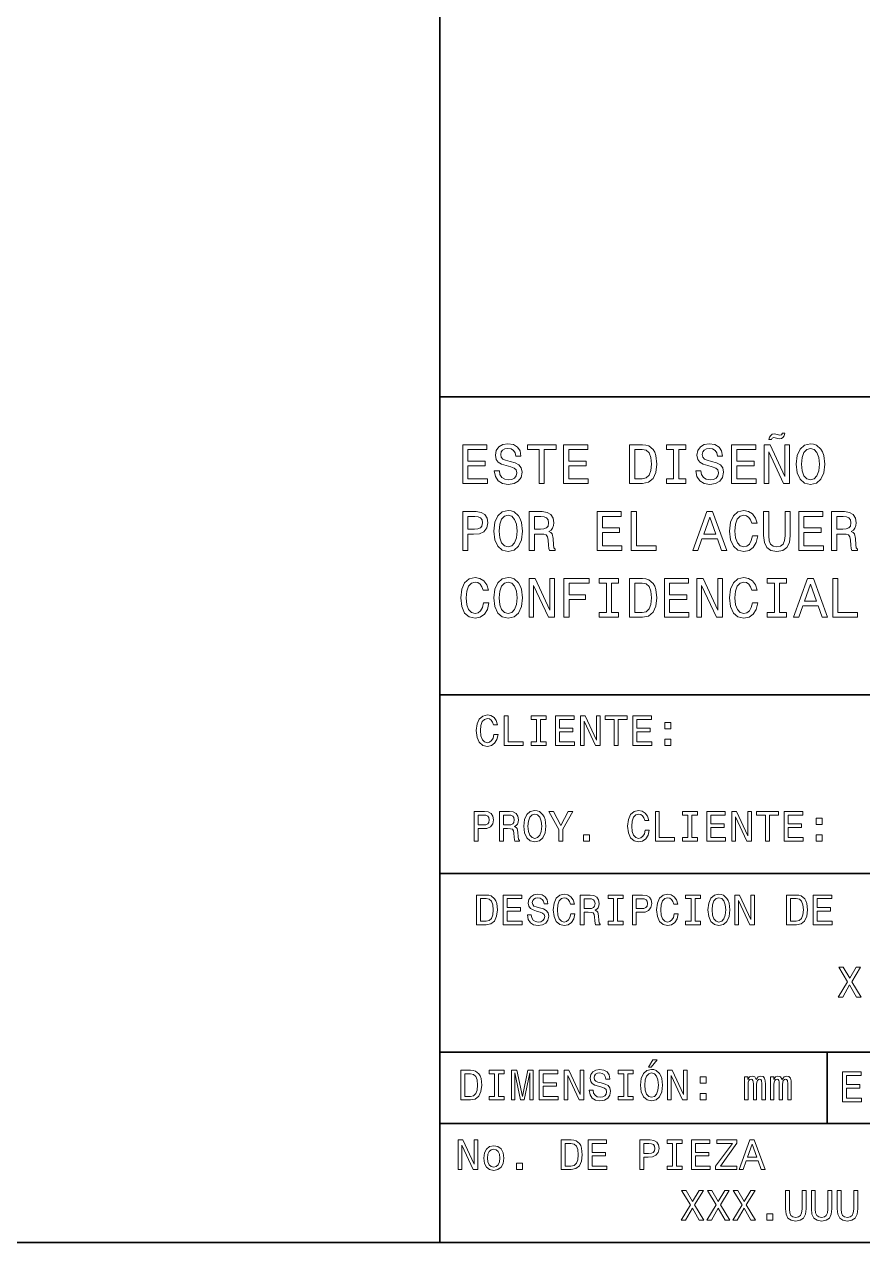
# Model space of a CAD drawing. Extents: x 14 to 2196, y -1968 to 1826.
# Drawn here: x 884.2 to 1024.9, y 15.6 to 220.2 of the extents above; entities that cross this region are included whole.
import ezdxf

# ---------------------------------------------------------------- set-up
doc = ezdxf.new("R2010")
doc.units = 0

msp = doc.modelspace()

# ---------------------------------------------------------------- linework, layer by layer
at = {"color": 7, "lineweight": 35}
for p, q in [((953.95874, 826.463928), (953.95874, 15.623924)), ((953.95874, 157.623932), (1173.95874, 157.623932)), ((953.95874, 107.623924), (1173.95874, 107.623924)), ((953.95874, 77.623924), (1173.95874, 77.623924)), ((953.95874, 47.623924), (1173.95874, 47.623924)), ((1018.95874, 47.623924), (1018.95874, 35.623924)), ((953.95874, 35.623924), (1173.95874, 35.623924)), ((1173.95874, 15.623924), (14.9888, 15.623924))]:
    msp.add_line(p, q, dxfattribs=at)
at = {"color": 7, "lineweight": 13}
for points in [[(1011.862183, 151.527695), (1011.459473, 151.527695), (1011.290894, 151.28418), (1011.037964, 151.209244), (1010.785095, 151.246704), (1010.34491, 151.377838), (1010.073303, 151.415298), (1009.754822, 151.349731), (1009.501953, 151.171783), (1009.305298, 150.881439), (1009.192871, 150.478699), (1009.595642, 150.478699), (1009.754822, 150.712845), (1010.007751, 150.797134), (1010.232544, 150.759674), (1010.672729, 150.637924), (1010.972412, 150.591095), (1011.281494, 150.647293), (1011.543762, 150.825241), (1011.731079, 151.115585)], [(957.811035, 143.088928), (961.932068, 143.088928), (961.932068, 143.875671), (958.672729, 143.875671), (958.672729, 146.076675), (961.576172, 146.076675), (961.576172, 146.854065), (958.672729, 146.854065), (958.672729, 148.802185), (961.857178, 148.802185), (961.857178, 149.588928), (957.811035, 149.588928)], [(963.936401, 145.233734), (963.084106, 145.233734), (963.271423, 144.240952), (963.739746, 143.510391), (964.460876, 143.07019), (965.434937, 142.91098), (966.399658, 143.060837), (967.12085, 143.472931), (967.579773, 144.119186), (967.748352, 144.971497), (967.607849, 145.739502), (967.214478, 146.235901), (966.577637, 146.563705), (965.725342, 146.80722), (964.994751, 146.985184), (964.51709, 147.191238), (964.245483, 147.490952), (964.161194, 147.959244), (964.245483, 148.380722), (964.489014, 148.699158), (964.863647, 148.914581), (965.378784, 148.989502), (965.903259, 148.895844), (966.315369, 148.64296), (966.586975, 148.221497), (966.718079, 147.650162), (967.570435, 147.650162), (967.570435, 147.6689), (967.420532, 148.549301), (966.980347, 149.204926), (966.287292, 149.61702), (965.350647, 149.757523), (964.507751, 149.61702), (963.852112, 149.223648), (963.430664, 148.614868), (963.280762, 147.828125), (963.402527, 147.125671), (963.758423, 146.64801), (964.320435, 146.329559), (965.08844, 146.086044), (965.847046, 145.870636), (966.418396, 145.664581), (966.764954, 145.364868), (966.886719, 144.877838), (966.774292, 144.381439), (966.483948, 144.00679), (966.043762, 143.772644), (965.472412, 143.697723), (964.835571, 143.800751), (964.348511, 144.100449), (964.039429, 144.587494)], [(970.623718, 143.088928), (971.485413, 143.088928), (971.485413, 148.802185), (973.452271, 148.802185), (973.452271, 149.588928), (968.647522, 149.588928), (968.647522, 148.802185), (970.623718, 148.802185)], [(974.726013, 143.088928), (978.847046, 143.088928), (978.847046, 143.875671), (975.587708, 143.875671), (975.587708, 146.076675), (978.49115, 146.076675), (978.49115, 146.854065), (975.587708, 146.854065), (975.587708, 148.802185), (978.772156, 148.802185), (978.772156, 149.588928), (974.726013, 149.588928)], [(987.960205, 149.588928), (985.796631, 149.588928), (985.796631, 143.088928), (987.960205, 143.088928), (988.981079, 143.294983), (989.739746, 143.922501), (990.208008, 144.94339), (990.376587, 146.338928), (990.226746, 147.762558), (990.039429, 148.324524), (989.777161, 148.774094), (989.018555, 149.382874), (988.522156, 149.53273)], [(993.177063, 143.875671), (991.97821, 143.875671), (991.97821, 143.088928), (995.237549, 143.088928), (995.237549, 143.875671), (994.038696, 143.875671), (994.038696, 148.802185), (995.237549, 148.802185), (995.237549, 149.588928), (991.97821, 149.588928), (991.97821, 148.802185), (993.177063, 148.802185)], [(997.766357, 145.233734), (996.914062, 145.233734), (997.101379, 144.240952), (997.569702, 143.510391), (998.290894, 143.07019), (999.264954, 142.91098), (1000.229614, 143.060837), (1000.950806, 143.472931), (1001.409729, 144.119186), (1001.578369, 144.971497), (1001.437866, 145.739502), (1001.044495, 146.235901), (1000.407593, 146.563705), (999.555298, 146.80722), (998.824707, 146.985184), (998.347046, 147.191238), (998.075439, 147.490952), (997.99115, 147.959244), (998.075439, 148.380722), (998.31897, 148.699158), (998.693604, 148.914581), (999.20874, 148.989502), (999.733215, 148.895844), (1000.145325, 148.64296), (1000.416931, 148.221497), (1000.548096, 147.650162), (1001.400391, 147.650162), (1001.400391, 147.6689), (1001.250549, 148.549301), (1000.810303, 149.204926), (1000.117249, 149.61702), (999.180664, 149.757523), (998.337708, 149.61702), (997.682068, 149.223648), (997.26062, 148.614868), (997.110779, 147.828125), (997.232544, 147.125671), (997.58844, 146.64801), (998.150391, 146.329559), (998.918396, 146.086044), (999.677063, 145.870636), (1000.248352, 145.664581), (1000.59491, 145.364868), (1000.716675, 144.877838), (1000.604248, 144.381439), (1000.313904, 144.00679), (999.873718, 143.772644), (999.302368, 143.697723), (998.665527, 143.800751), (998.178467, 144.100449), (997.869385, 144.587494)], [(1002.917664, 143.088928), (1007.038696, 143.088928), (1007.038696, 143.875671), (1003.779358, 143.875671), (1003.779358, 146.076675), (1006.6828, 146.076675), (1006.6828, 146.854065), (1003.779358, 146.854065), (1003.779358, 148.802185), (1006.963806, 148.802185), (1006.963806, 149.588928), (1002.917664, 149.588928)], [(1008.38739, 143.088928), (1009.164795, 143.088928), (1009.164795, 148.418182), (1011.656128, 143.088928), (1012.658325, 143.088928), (1012.658325, 149.588928), (1011.871582, 149.588928), (1011.871582, 144.259674), (1009.408325, 149.588928), (1008.38739, 149.588928)], [(1013.75415, 146.338928), (1013.922729, 144.877838), (1014.409729, 143.800751), (1015.168396, 143.135757), (1016.161194, 142.91098), (1017.144592, 143.135757), (1017.912659, 143.800751), (1018.39032, 144.877838), (1018.568237, 146.338928), (1018.39032, 147.790665), (1018.184265, 148.380722), (1017.912659, 148.867752), (1017.144592, 149.53273), (1016.676331, 149.701324), (1016.161194, 149.766876), (1015.159058, 149.53273), (1014.400391, 148.877106), (1013.922729, 147.800018)], [(987.894592, 148.811554), (988.606445, 148.671066), (989.093445, 148.240219), (989.383789, 147.472214), (989.477478, 146.338928), (989.374451, 145.243103), (989.084106, 144.475098), (988.587708, 144.016159), (987.894592, 143.866302), (986.667664, 143.866302), (986.667664, 148.811554)], [(1014.653259, 146.338928), (1014.756287, 147.472214), (1015.065369, 148.305786), (1015.54303, 148.811554), (1016.161194, 148.989502), (1016.769958, 148.811554), (1017.24762, 148.296417), (1017.556702, 147.462845), (1017.669128, 146.338928), (1017.556702, 145.205643), (1017.24762, 144.37207), (1016.769958, 143.866302), (1016.161194, 143.697723), (1015.54303, 143.866302), (1015.065369, 144.37207), (1014.756287, 145.196274)], [(957.801697, 131.8591), (958.66333, 131.8591), (958.66333, 134.603333), (959.618652, 134.603333), (960.583374, 134.650162), (961.351379, 134.977982), (961.847778, 135.614868), (962.016357, 136.485901), (961.885254, 137.291382), (961.51062, 137.881439), (960.892456, 138.237335), (960.0495, 138.3591), (957.801697, 138.3591)], [(959.815369, 137.562988), (960.377319, 137.50679), (960.789429, 137.328842), (961.032959, 137.001038), (961.117249, 136.485901), (961.02356, 135.942673), (960.770691, 135.614868), (960.339844, 135.446274), (959.749817, 135.399445), (958.66333, 135.399445), (958.66333, 137.562988)], [(963.009155, 135.1091), (963.177734, 133.64801), (963.664795, 132.570923), (964.423462, 131.90593), (965.41626, 131.681152), (966.399658, 131.90593), (967.167664, 132.570923), (967.645325, 133.64801), (967.823303, 135.1091), (967.645325, 136.560837), (967.43927, 137.150894), (967.167664, 137.637924), (966.399658, 138.302902), (965.931335, 138.471497), (965.41626, 138.537048), (964.414062, 138.302902), (963.655396, 137.647278), (963.177734, 136.57019)], [(963.908325, 135.1091), (964.011353, 136.242386), (964.320435, 137.075958), (964.798096, 137.581726), (965.41626, 137.759674), (966.025024, 137.581726), (966.502686, 137.066589), (966.811768, 136.233017), (966.924133, 135.1091), (966.811768, 133.975815), (966.502686, 133.142242), (966.025024, 132.636475), (965.41626, 132.467896), (964.798096, 132.636475), (964.320435, 133.142242), (964.011353, 133.966446)], [(968.965942, 131.8591), (969.836975, 131.8591), (969.836975, 134.603333), (970.726746, 134.603333), (971.382385, 134.575241), (971.794495, 134.444122), (972.019287, 134.13504), (972.112915, 133.582443), (972.159729, 132.739502), (972.215942, 132.186905), (972.328308, 131.8591), (973.311768, 131.8591), (973.311768, 132.037048), (973.096375, 132.299301), (973.021423, 132.786331), (972.955872, 133.835327), (972.796631, 134.612701), (972.581238, 134.856216), (972.244019, 135.03418), (972.618652, 135.268326), (972.88092, 135.59613), (973.0495, 136.00824), (973.105713, 136.504639), (972.974609, 137.291382), (972.599976, 137.881439), (971.981812, 138.237335), (971.138855, 138.3591), (968.965942, 138.3591)], [(970.895325, 137.562988), (971.466675, 137.50679), (971.869385, 137.328842), (972.122314, 137.001038), (972.206604, 136.485901), (972.112915, 135.942673), (971.860046, 135.614868), (971.429199, 135.446274), (970.839172, 135.399445), (969.836975, 135.399445), (969.836975, 137.562988)], [(980.36438, 131.8591), (984.485413, 131.8591), (984.485413, 132.645844), (981.226013, 132.645844), (981.226013, 134.846848), (984.129517, 134.846848), (984.129517, 135.624237), (981.226013, 135.624237), (981.226013, 137.572357), (984.410461, 137.572357), (984.410461, 138.3591), (980.36438, 138.3591)], [(986.068237, 131.8591), (990.245483, 131.8591), (990.245483, 132.645844), (986.929932, 132.645844), (986.929932, 138.3591), (986.068237, 138.3591)], [(996.398926, 131.8591), (997.26062, 131.8591), (997.944336, 133.76976), (1000.538696, 133.76976), (1001.222412, 131.8591), (1002.102844, 131.8591), (999.723877, 138.368469), (998.768555, 138.368469)], [(998.244019, 134.565872), (999.246216, 137.43187), (1000.248352, 134.565872)], [(1006.401855, 134.275528), (1006.214478, 133.488785), (1005.905396, 132.926819), (1005.474609, 132.580276), (1004.968811, 132.467896), (1004.360046, 132.636475), (1003.882385, 133.142242), (1003.563904, 133.966446), (1003.460876, 135.1091), (1003.563904, 136.242386), (1003.872986, 137.075958), (1004.350647, 137.581726), (1004.968811, 137.759674), (1005.418396, 137.666016), (1005.802368, 137.403763), (1006.102112, 136.9823), (1006.308167, 136.401611), (1007.197937, 136.401611), (1006.916931, 137.291382), (1006.429932, 137.965729), (1005.764954, 138.387192), (1004.968811, 138.537048), (1003.976013, 138.302902), (1003.217407, 137.647278), (1002.730347, 136.57019), (1002.561768, 135.1091), (1002.730347, 133.64801), (1003.217407, 132.570923), (1003.976013, 131.90593), (1004.968811, 131.681152), (1005.839844, 131.8591), (1006.542297, 132.355499), (1007.038696, 133.170334), (1007.300964, 134.275528)], [(1008.284363, 134.331726), (1008.415527, 133.16098), (1008.827637, 132.327393), (1009.520691, 131.849731), (1010.522888, 131.681152), (1011.515625, 131.849731), (1012.20874, 132.327393), (1012.62085, 133.151611), (1012.761353, 134.331726), (1012.761353, 138.3591), (1011.89032, 138.3591), (1011.89032, 134.284897), (1011.80603, 133.488785), (1011.553101, 132.917465), (1011.122314, 132.580276), (1010.522888, 132.467896), (1009.904724, 132.580276), (1009.473877, 132.917465), (1009.221008, 133.479416), (1009.146057, 134.284897), (1009.146057, 138.3591), (1008.284363, 138.3591)], [(1014.194336, 131.8591), (1018.315369, 131.8591), (1018.315369, 132.645844), (1015.05603, 132.645844), (1015.05603, 134.846848), (1017.959473, 134.846848), (1017.959473, 135.624237), (1015.05603, 135.624237), (1015.05603, 137.572357), (1018.240417, 137.572357), (1018.240417, 138.3591), (1014.194336, 138.3591)], [(1019.710876, 131.8591), (1020.581909, 131.8591), (1020.581909, 134.603333), (1021.47168, 134.603333), (1022.127319, 134.575241), (1022.539429, 134.444122), (1022.764221, 134.13504), (1022.85791, 133.582443), (1022.904724, 132.739502), (1022.960876, 132.186905), (1023.073303, 131.8591), (1024.056763, 131.8591), (1024.056763, 132.037048), (1023.841309, 132.299301), (1023.766357, 132.786331), (1023.700806, 133.835327), (1023.541626, 134.612701), (1023.326172, 134.856216), (1022.989014, 135.03418), (1023.363647, 135.268326), (1023.625854, 135.59613), (1023.794495, 136.00824), (1023.850647, 136.504639), (1023.719543, 137.291382), (1023.34491, 137.881439), (1022.726746, 138.237335), (1021.883789, 138.3591), (1019.710876, 138.3591)], [(1021.64032, 137.562988), (1022.211609, 137.50679), (1022.61438, 137.328842), (1022.867249, 137.001038), (1022.951538, 136.485901), (1022.85791, 135.942673), (1022.60498, 135.614868), (1022.174133, 135.446274), (1021.584106, 135.399445), (1020.581909, 135.399445), (1020.581909, 137.562988)], [(961.295166, 123.0457), (961.107849, 122.258957), (960.798828, 121.696999), (960.367981, 121.350456), (959.862183, 121.23806), (959.253418, 121.406647), (958.775757, 121.912415), (958.457275, 122.736618), (958.354248, 123.879272), (958.457275, 125.012558), (958.766357, 125.84613), (959.244019, 126.351898), (959.862183, 126.529846), (960.311768, 126.436188), (960.695801, 126.173943), (960.995483, 125.752472), (961.201538, 125.171783), (962.091309, 125.171783), (961.810303, 126.061546), (961.323303, 126.735901), (960.658325, 127.157372), (959.862183, 127.307228), (958.869385, 127.073074), (958.110779, 126.417458), (957.623718, 125.34037), (957.455139, 123.879272), (957.623718, 122.418175), (958.110779, 121.341087), (958.869385, 120.676102), (959.862183, 120.451317), (960.733215, 120.629272), (961.435669, 121.125671), (961.932068, 121.940514), (962.194336, 123.0457)], [(963.009155, 123.879272), (963.177734, 122.418175), (963.664795, 121.341087), (964.423462, 120.676102), (965.41626, 120.451317), (966.399658, 120.676102), (967.167664, 121.341087), (967.645325, 122.418175), (967.823303, 123.879272), (967.645325, 125.331001), (967.43927, 125.921059), (967.167664, 126.408089), (966.399658, 127.073074), (965.931335, 127.241661), (965.41626, 127.307228), (964.414062, 127.073074), (963.655396, 126.417458), (963.177734, 125.34037)], [(968.919128, 120.629272), (969.696472, 120.629272), (969.696472, 125.958527), (972.187866, 120.629272), (973.190002, 120.629272), (973.190002, 127.129272), (972.403259, 127.129272), (972.403259, 121.800018), (969.940002, 127.129272), (968.919128, 127.129272)], [(974.772888, 120.629272), (975.643921, 120.629272), (975.643921, 123.617027), (978.378784, 123.617027), (978.378784, 124.394402), (975.643921, 124.394402), (975.643921, 126.342529), (979.006287, 126.342529), (979.006287, 127.129272), (974.772888, 127.129272)], [(981.900391, 121.416016), (980.701538, 121.416016), (980.701538, 120.629272), (983.960876, 120.629272), (983.960876, 121.416016), (982.762085, 121.416016), (982.762085, 126.342529), (983.960876, 126.342529), (983.960876, 127.129272), (980.701538, 127.129272), (980.701538, 126.342529), (981.900391, 126.342529)], [(987.960205, 127.129272), (985.796631, 127.129272), (985.796631, 120.629272), (987.960205, 120.629272), (988.981079, 120.835327), (989.739746, 121.462845), (990.208008, 122.483742), (990.376587, 123.879272), (990.226746, 125.302902), (990.039429, 125.864861), (989.777161, 126.31443), (989.018555, 126.923218), (988.522156, 127.073074)], [(991.640991, 120.629272), (995.762085, 120.629272), (995.762085, 121.416016), (992.502686, 121.416016), (992.502686, 123.617027), (995.406128, 123.617027), (995.406128, 124.394402), (992.502686, 124.394402), (992.502686, 126.342529), (995.687134, 126.342529), (995.687134, 127.129272), (991.640991, 127.129272)], [(997.110779, 120.629272), (997.888123, 120.629272), (997.888123, 125.958527), (1000.379517, 120.629272), (1001.381653, 120.629272), (1001.381653, 127.129272), (1000.59491, 127.129272), (1000.59491, 121.800018), (998.131653, 127.129272), (997.110779, 127.129272)], [(1006.401855, 123.0457), (1006.214478, 122.258957), (1005.905396, 121.696999), (1005.474609, 121.350456), (1004.968811, 121.23806), (1004.360046, 121.406647), (1003.882385, 121.912415), (1003.563904, 122.736618), (1003.460876, 123.879272), (1003.563904, 125.012558), (1003.872986, 125.84613), (1004.350647, 126.351898), (1004.968811, 126.529846), (1005.418396, 126.436188), (1005.802368, 126.173943), (1006.102112, 125.752472), (1006.308167, 125.171783), (1007.197937, 125.171783), (1006.916931, 126.061546), (1006.429932, 126.735901), (1005.764954, 127.157372), (1004.968811, 127.307228), (1003.976013, 127.073074), (1003.217407, 126.417458), (1002.730347, 125.34037), (1002.561768, 123.879272), (1002.730347, 122.418175), (1003.217407, 121.341087), (1003.976013, 120.676102), (1004.968811, 120.451317), (1005.839844, 120.629272), (1006.542297, 121.125671), (1007.038696, 121.940514), (1007.300964, 123.0457)], [(1010.092041, 121.416016), (1008.893188, 121.416016), (1008.893188, 120.629272), (1012.152527, 120.629272), (1012.152527, 121.416016), (1010.953674, 121.416016), (1010.953674, 126.342529), (1012.152527, 126.342529), (1012.152527, 127.129272), (1008.893188, 127.129272), (1008.893188, 126.342529), (1010.092041, 126.342529)], [(1013.313904, 120.629272), (1014.175598, 120.629272), (1014.859314, 122.539932), (1017.453674, 122.539932), (1018.13739, 120.629272), (1019.017822, 120.629272), (1016.638855, 127.138641), (1015.683533, 127.138641)], [(1019.898193, 120.629272), (1024.075439, 120.629272), (1024.075439, 121.416016), (1020.759888, 121.416016), (1020.759888, 127.129272), (1019.898193, 127.129272)], [(963.908325, 123.879272), (964.011353, 125.012558), (964.320435, 125.84613), (964.798096, 126.351898), (965.41626, 126.529846), (966.025024, 126.351898), (966.502686, 125.836761), (966.811768, 125.003189), (966.924133, 123.879272), (966.811768, 122.745987), (966.502686, 121.912415), (966.025024, 121.406647), (965.41626, 121.23806), (964.798096, 121.406647), (964.320435, 121.912415), (964.011353, 122.736618)], [(987.894592, 126.351898), (988.606445, 126.211403), (989.093445, 125.780571), (989.383789, 125.012558), (989.477478, 123.879272), (989.374451, 122.783447), (989.084106, 122.015442), (988.587708, 121.556503), (987.894592, 121.406647), (986.667664, 121.406647), (986.667664, 126.351898)], [(1015.159058, 123.336044), (1016.161194, 126.202042), (1017.16333, 123.336044)], [(963.024597, 100.944672), (962.880493, 100.339485), (962.642761, 99.907211), (962.31134, 99.64064), (961.922302, 99.554184), (961.453979, 99.683868), (961.086548, 100.072914), (960.841553, 100.706924), (960.762329, 101.585884), (960.841553, 102.457642), (961.079346, 103.098854), (961.446777, 103.4879), (961.922302, 103.624786), (962.268066, 103.552742), (962.563477, 103.351013), (962.794006, 103.02681), (962.952515, 102.580124), (963.636963, 102.580124), (963.420837, 103.264557), (963.046204, 103.783287), (962.534668, 104.107498), (961.922302, 104.222771), (961.158569, 104.042656), (960.575012, 103.53833), (960.200378, 102.709801), (960.070679, 101.585884), (960.200378, 100.461967), (960.575012, 99.633438), (961.158569, 99.12191), (961.922302, 98.948997), (962.592285, 99.085884), (963.132629, 99.467728), (963.514465, 100.094528), (963.716248, 100.944672)], [(964.732056, 99.085884), (967.945312, 99.085884), (967.945312, 99.691071), (965.394897, 99.691071), (965.394897, 104.085884), (964.732056, 104.085884)], [(970.200378, 99.691071), (969.278198, 99.691071), (969.278198, 99.085884), (971.7854, 99.085884), (971.7854, 99.691071), (970.86322, 99.691071), (970.86322, 103.480698), (971.7854, 103.480698), (971.7854, 104.085884), (969.278198, 104.085884), (969.278198, 103.480698), (970.200378, 103.480698)], [(973.356018, 99.085884), (976.526001, 99.085884), (976.526001, 99.691071), (974.018799, 99.691071), (974.018799, 101.384155), (976.252258, 101.384155), (976.252258, 101.98214), (974.018799, 101.98214), (974.018799, 103.480698), (976.468384, 103.480698), (976.468384, 104.085884), (973.356018, 104.085884)], [(977.563477, 99.085884), (978.161438, 99.085884), (978.161438, 103.18531), (980.077881, 99.085884), (980.848755, 99.085884), (980.848755, 104.085884), (980.243591, 104.085884), (980.243591, 99.986458), (978.348755, 104.085884), (977.563477, 104.085884)], [(983.211914, 99.085884), (983.874695, 99.085884), (983.874695, 103.480698), (985.387695, 103.480698), (985.387695, 104.085884), (981.691711, 104.085884), (981.691711, 103.480698), (983.211914, 103.480698)], [(986.367493, 99.085884), (989.537537, 99.085884), (989.537537, 99.691071), (987.030334, 99.691071), (987.030334, 101.384155), (989.263794, 101.384155), (989.263794, 101.98214), (987.030334, 101.98214), (987.030334, 103.480698), (989.479919, 103.480698), (989.479919, 104.085884), (986.367493, 104.085884)], [(991.72052, 101.881271), (992.714783, 101.881271), (992.714783, 102.954758), (991.72052, 102.954758)], [(991.72052, 99.085884), (992.714783, 99.085884), (992.714783, 100.15937), (991.72052, 100.15937)], [(959.7052, 83.030525), (960.367981, 83.030525), (960.367981, 85.141479), (961.102844, 85.141479), (961.844971, 85.177498), (962.43573, 85.429657), (962.817566, 85.919571), (962.947266, 86.5896), (962.846375, 87.209198), (962.558228, 87.663086), (962.082703, 87.936867), (961.434265, 88.030525), (959.7052, 88.030525)], [(963.955872, 83.030525), (964.625916, 83.030525), (964.625916, 85.141479), (965.310364, 85.141479), (965.814697, 85.119865), (966.131714, 85.018997), (966.304626, 84.781242), (966.376648, 84.356171), (966.412659, 83.707756), (966.455872, 83.282684), (966.542358, 83.030525), (967.298828, 83.030525), (967.298828, 83.167412), (967.133118, 83.369141), (967.0755, 83.743782), (967.025085, 84.550697), (966.902588, 85.148682), (966.736877, 85.335999), (966.477539, 85.472885), (966.765686, 85.653), (966.967407, 85.905167), (967.097107, 86.222168), (967.14032, 86.604012), (967.03949, 87.209198), (966.751282, 87.663086), (966.275757, 87.936867), (965.62738, 88.030525), (963.955872, 88.030525)], [(968.048096, 85.530525), (968.177795, 84.406609), (968.552429, 83.578079), (969.135986, 83.066551), (969.899719, 82.893639), (970.656189, 83.066551), (971.246948, 83.578079), (971.61438, 84.406609), (971.751282, 85.530525), (971.61438, 86.64724), (971.455872, 87.101128), (971.246948, 87.475769), (970.656189, 87.987297), (970.295959, 88.116982), (969.899719, 88.167412), (969.128784, 87.987297), (968.545227, 87.482971), (968.177795, 86.654442)], [(974.611511, 83.030525), (974.611511, 85.055023), (976.25415, 88.037727), (975.504883, 88.037727), (974.272888, 85.667412), (973.026489, 88.037727), (972.226807, 88.037727), (973.941467, 85.011795), (973.941467, 83.030525)], [(988.415527, 84.889313), (988.271484, 84.284126), (988.033691, 83.851852), (987.702271, 83.585281), (987.313232, 83.498825), (986.844971, 83.62851), (986.477539, 84.017555), (986.232544, 84.651566), (986.15332, 85.530525), (986.232544, 86.402283), (986.470337, 87.043495), (986.837769, 87.432541), (987.313232, 87.569427), (987.659058, 87.497383), (987.954468, 87.295654), (988.184998, 86.971451), (988.343506, 86.524765), (989.027954, 86.524765), (988.811829, 87.209198), (988.437195, 87.727928), (987.925659, 88.052139), (987.313232, 88.167412), (986.549561, 87.987297), (985.966003, 87.482971), (985.59137, 86.654442), (985.46167, 85.530525), (985.59137, 84.406609), (985.966003, 83.578079), (986.549561, 83.066551), (987.313232, 82.893639), (987.983276, 83.030525), (988.523621, 83.412369), (988.905457, 84.039169), (989.107178, 84.889313)], [(990.123047, 83.030525), (993.336304, 83.030525), (993.336304, 83.635712), (990.785889, 83.635712), (990.785889, 88.030525), (990.123047, 88.030525)], [(995.59137, 83.635712), (994.669128, 83.635712), (994.669128, 83.030525), (997.176392, 83.030525), (997.176392, 83.635712), (996.25415, 83.635712), (996.25415, 87.425339), (997.176392, 87.425339), (997.176392, 88.030525), (994.669128, 88.030525), (994.669128, 87.425339), (995.59137, 87.425339)], [(998.746948, 83.030525), (1001.916992, 83.030525), (1001.916992, 83.635712), (999.40979, 83.635712), (999.40979, 85.328796), (1001.643188, 85.328796), (1001.643188, 85.926781), (999.40979, 85.926781), (999.40979, 87.425339), (1001.859375, 87.425339), (1001.859375, 88.030525), (998.746948, 88.030525)], [(1002.954468, 83.030525), (1003.552429, 83.030525), (1003.552429, 87.129951), (1005.468872, 83.030525), (1006.239746, 83.030525), (1006.239746, 88.030525), (1005.634583, 88.030525), (1005.634583, 83.931099), (1003.739746, 88.030525), (1002.954468, 88.030525)], [(1008.602905, 83.030525), (1009.265686, 83.030525), (1009.265686, 87.425339), (1010.778687, 87.425339), (1010.778687, 88.030525), (1007.082703, 88.030525), (1007.082703, 87.425339), (1008.602905, 87.425339)], [(1011.758484, 83.030525), (1014.928528, 83.030525), (1014.928528, 83.635712), (1012.421326, 83.635712), (1012.421326, 85.328796), (1014.654724, 85.328796), (1014.654724, 85.926781), (1012.421326, 85.926781), (1012.421326, 87.425339), (1014.870911, 87.425339), (1014.870911, 88.030525), (1011.758484, 88.030525)], [(961.25415, 87.418137), (961.686462, 87.374908), (962.003418, 87.238022), (962.190796, 86.985855), (962.255615, 86.5896), (962.183594, 86.171738), (961.989014, 85.919571), (961.657654, 85.789894), (961.203735, 85.753868), (960.367981, 85.753868), (960.367981, 87.418137)], [(965.440063, 87.418137), (965.879517, 87.374908), (966.189331, 87.238022), (966.38385, 86.985855), (966.448669, 86.5896), (966.376648, 86.171738), (966.182129, 85.919571), (965.850708, 85.789894), (965.396851, 85.753868), (964.625916, 85.753868), (964.625916, 87.418137)], [(968.739746, 85.530525), (968.819031, 86.402283), (969.056763, 87.043495), (969.424194, 87.432541), (969.899719, 87.569427), (970.367981, 87.432541), (970.735413, 87.036285), (970.973206, 86.395081), (971.059631, 85.530525), (970.973206, 84.658768), (970.735413, 84.017555), (970.367981, 83.62851), (969.899719, 83.498825), (969.424194, 83.62851), (969.056763, 84.017555), (968.819031, 84.651566)], [(1017.111511, 85.825912), (1018.105774, 85.825912), (1018.105774, 86.899399), (1017.111511, 86.899399)], [(978.076904, 83.030525), (979.071167, 83.030525), (979.071167, 84.104012), (978.076904, 84.104012)], [(1017.111511, 83.030525), (1018.105774, 83.030525), (1018.105774, 84.104012), (1017.111511, 84.104012)], [(961.750122, 73.985886), (960.085876, 73.985886), (960.085876, 68.985886), (961.750122, 68.985886), (962.5354, 69.144386), (963.119019, 69.627098), (963.479248, 70.412399), (963.608948, 71.485886), (963.493652, 72.580986), (963.349548, 73.01326), (963.147827, 73.359085), (962.56427, 73.827385), (962.182434, 73.942657)], [(964.581543, 68.985886), (967.751587, 68.985886), (967.751587, 69.591072), (965.244385, 69.591072), (965.244385, 71.284157), (967.477783, 71.284157), (967.477783, 71.882141), (965.244385, 71.882141), (965.244385, 73.380699), (967.693909, 73.380699), (967.693909, 73.985886), (964.581543, 73.985886)], [(969.293335, 70.635742), (968.637756, 70.635742), (968.781799, 69.872055), (969.14209, 69.310097), (969.696838, 68.971474), (970.446106, 68.848999), (971.188171, 68.964272), (971.74292, 69.281273), (972.095947, 69.778397), (972.225647, 70.434013), (972.117554, 71.024788), (971.814941, 71.406631), (971.325073, 71.658798), (970.669434, 71.846115), (970.107483, 71.983002), (969.740051, 72.141502), (969.531128, 72.372055), (969.466248, 72.732285), (969.531128, 73.056488), (969.718445, 73.301445), (970.006592, 73.467155), (970.402893, 73.524788), (970.806335, 73.452744), (971.123352, 73.258217), (971.332275, 72.934013), (971.433105, 72.49453), (972.088745, 72.49453), (972.088745, 72.508942), (971.97345, 73.186172), (971.634827, 73.690498), (971.101685, 74.0075), (970.381226, 74.11557), (969.732849, 74.0075), (969.228516, 73.704903), (968.904297, 73.236603), (968.789062, 72.631416), (968.88269, 72.091072), (969.156494, 71.72364), (969.588745, 71.478683), (970.179504, 71.291359), (970.763123, 71.125656), (971.202576, 70.967155), (971.469177, 70.736603), (971.562805, 70.361969), (971.476379, 69.980125), (971.252991, 69.69194), (970.914368, 69.511826), (970.474915, 69.454185), (969.984985, 69.53344), (969.610352, 69.763985), (969.37262, 70.138626)], [(975.936035, 70.844673), (975.791931, 70.239487), (975.554138, 69.807213), (975.222778, 69.540642), (974.833679, 69.454185), (974.365417, 69.58387), (973.997986, 69.972916), (973.752991, 70.606926), (973.673767, 71.485886), (973.752991, 72.357643), (973.990784, 72.998856), (974.358215, 73.387901), (974.833679, 73.524788), (975.179504, 73.452744), (975.474915, 73.251015), (975.705444, 72.926811), (975.863953, 72.480125), (976.548401, 72.480125), (976.332275, 73.164558), (975.957642, 73.683289), (975.446106, 74.0075), (974.833679, 74.122772), (974.070007, 73.942657), (973.48645, 73.438332), (973.111816, 72.609802), (972.982117, 71.485886), (973.111816, 70.361969), (973.48645, 69.53344), (974.070007, 69.021912), (974.833679, 68.848999), (975.503723, 68.985886), (976.044067, 69.367729), (976.425903, 69.99453), (976.627625, 70.844673)], [(977.49939, 68.985886), (978.169434, 68.985886), (978.169434, 71.09684), (978.853882, 71.09684), (979.358215, 71.075226), (979.675171, 70.974358), (979.848083, 70.736603), (979.920166, 70.311531), (979.956177, 69.663116), (979.99939, 69.238045), (980.085876, 68.985886), (980.842346, 68.985886), (980.842346, 69.122772), (980.676636, 69.324501), (980.619019, 69.699142), (980.568604, 70.506058), (980.446106, 71.104042), (980.280396, 71.291359), (980.020996, 71.428246), (980.309204, 71.60836), (980.510925, 71.860527), (980.640625, 72.177528), (980.683838, 72.559372), (980.583008, 73.164558), (980.2948, 73.618454), (979.819275, 73.892227), (979.170898, 73.985886), (977.49939, 73.985886)], [(983.111816, 69.591072), (982.189636, 69.591072), (982.189636, 68.985886), (984.696838, 68.985886), (984.696838, 69.591072), (983.774597, 69.591072), (983.774597, 73.380699), (984.696838, 73.380699), (984.696838, 73.985886), (982.189636, 73.985886), (982.189636, 73.380699), (983.111816, 73.380699)], [(986.260193, 68.985886), (986.923035, 68.985886), (986.923035, 71.09684), (987.657898, 71.09684), (988.399963, 71.132858), (988.990784, 71.385017), (989.37262, 71.874931), (989.502319, 72.54496), (989.401428, 73.164558), (989.11322, 73.618454), (988.637756, 73.892227), (987.989319, 73.985886), (986.260193, 73.985886)], [(993.284729, 70.844673), (993.140625, 70.239487), (992.902893, 69.807213), (992.571472, 69.540642), (992.182373, 69.454185), (991.714111, 69.58387), (991.34668, 69.972916), (991.101685, 70.606926), (991.022461, 71.485886), (991.101685, 72.357643), (991.339478, 72.998856), (991.706909, 73.387901), (992.182373, 73.524788), (992.528198, 73.452744), (992.823608, 73.251015), (993.054138, 72.926811), (993.212646, 72.480125), (993.897095, 72.480125), (993.680969, 73.164558), (993.306335, 73.683289), (992.7948, 74.0075), (992.182373, 74.122772), (991.418701, 73.942657), (990.835144, 73.438332), (990.46051, 72.609802), (990.330811, 71.485886), (990.46051, 70.361969), (990.835144, 69.53344), (991.418701, 69.021912), (992.182373, 68.848999), (992.852417, 68.985886), (993.392761, 69.367729), (993.774597, 69.99453), (993.976379, 70.844673)], [(996.123352, 69.591072), (995.201111, 69.591072), (995.201111, 68.985886), (997.708374, 68.985886), (997.708374, 69.591072), (996.786133, 69.591072), (996.786133, 73.380699), (997.708374, 73.380699), (997.708374, 73.985886), (995.201111, 73.985886), (995.201111, 73.380699), (996.123352, 73.380699)], [(998.940308, 71.485886), (999.070007, 70.361969), (999.444641, 69.53344), (1000.028198, 69.021912), (1000.791931, 68.848999), (1001.548401, 69.021912), (1002.13916, 69.53344), (1002.506592, 70.361969), (1002.643494, 71.485886), (1002.506592, 72.6026), (1002.348145, 73.056488), (1002.13916, 73.431129), (1001.548401, 73.942657), (1001.188171, 74.072342), (1000.791931, 74.122772), (1000.020996, 73.942657), (999.437439, 73.438332), (999.070007, 72.609802)], [(1003.48645, 68.985886), (1004.084412, 68.985886), (1004.084412, 73.085312), (1006.000854, 68.985886), (1006.771729, 68.985886), (1006.771729, 73.985886), (1006.166565, 73.985886), (1006.166565, 69.886459), (1004.271729, 73.985886), (1003.48645, 73.985886)], [(1013.796265, 73.985886), (1012.131958, 73.985886), (1012.131958, 68.985886), (1013.796265, 68.985886), (1014.581543, 69.144386), (1015.1651, 69.627098), (1015.52533, 70.412399), (1015.655029, 71.485886), (1015.539734, 72.580986), (1015.395691, 73.01326), (1015.19397, 73.359085), (1014.610352, 73.827385), (1014.228516, 73.942657)], [(1016.627686, 68.985886), (1019.797668, 68.985886), (1019.797668, 69.591072), (1017.290466, 69.591072), (1017.290466, 71.284157), (1019.523926, 71.284157), (1019.523926, 71.882141), (1017.290466, 71.882141), (1017.290466, 73.380699), (1019.740051, 73.380699), (1019.740051, 73.985886), (1016.627686, 73.985886)], [(961.699707, 73.387901), (962.247253, 73.279831), (962.621887, 72.948425), (962.845215, 72.357643), (962.917297, 71.485886), (962.838013, 70.642944), (962.614685, 70.05217), (962.232849, 69.699142), (961.699707, 69.58387), (960.75592, 69.58387), (960.75592, 73.387901)], [(978.983582, 73.373497), (979.423035, 73.330269), (979.732849, 73.193375), (979.927368, 72.941216), (979.992188, 72.54496), (979.920166, 72.127098), (979.725647, 71.874931), (979.394226, 71.745255), (978.940308, 71.709229), (978.169434, 71.709229), (978.169434, 73.373497)], [(987.809204, 73.373497), (988.241455, 73.330269), (988.558472, 73.193375), (988.745789, 72.941216), (988.810669, 72.54496), (988.738586, 72.127098), (988.544067, 71.874931), (988.212646, 71.745255), (987.758789, 71.709229), (986.923035, 71.709229), (986.923035, 73.373497)], [(999.631958, 71.485886), (999.711243, 72.357643), (999.948975, 72.998856), (1000.316406, 73.387901), (1000.791931, 73.524788), (1001.260193, 73.387901), (1001.627625, 72.991646), (1001.865417, 72.350441), (1001.951843, 71.485886), (1001.865417, 70.614128), (1001.627625, 69.972916), (1001.260193, 69.58387), (1000.791931, 69.454185), (1000.316406, 69.58387), (999.948975, 69.972916), (999.711243, 70.606926)], [(1013.745789, 73.387901), (1014.293335, 73.279831), (1014.66803, 72.948425), (1014.891357, 72.357643), (1014.963379, 71.485886), (1014.884155, 70.642944), (1014.660767, 70.05217), (1014.278931, 69.699142), (1013.745789, 69.58387), (1012.802002, 69.58387), (1012.802002, 73.387901)], [(1020.816895, 56.860859), (1021.573425, 56.860859), (1022.718933, 58.885353), (1023.886108, 56.860859), (1024.64978, 56.860859), (1023.086365, 59.432903), (1024.570557, 61.868065), (1023.842834, 61.868065), (1022.74054, 60.016479), (1021.659851, 61.868065), (1020.903381, 61.868065), (1022.38031, 59.425701)], [(988.990417, 45.106319), (989.415527, 45.106319), (990.416931, 46.331104), (989.710876, 46.331104)], [(959.120117, 44.580383), (957.455872, 44.580383), (957.455872, 39.580383), (959.120117, 39.580383), (959.905396, 39.738884), (960.489014, 40.221592), (960.849243, 41.006897), (960.978943, 42.080383), (960.863647, 43.175484), (960.719543, 43.607761), (960.517822, 43.953583), (959.934265, 44.421883), (959.552429, 44.537155)], [(959.069702, 43.982399), (959.617249, 43.874332), (959.991882, 43.542919), (960.21521, 42.952141), (960.287292, 42.080383), (960.208008, 41.237442), (959.98468, 40.646667), (959.602844, 40.29364), (959.069702, 40.178368), (958.125916, 40.178368), (958.125916, 43.982399)], [(963.133118, 40.18557), (962.210876, 40.18557), (962.210876, 39.580383), (964.718079, 39.580383), (964.718079, 40.18557), (963.795898, 40.18557), (963.795898, 43.975197), (964.718079, 43.975197), (964.718079, 44.580383), (962.210876, 44.580383), (962.210876, 43.975197), (963.133118, 43.975197)], [(966.000549, 39.580383), (966.555298, 39.580383), (966.555298, 44.119289), (967.491882, 39.580383), (968.11145, 39.580383), (969.040894, 44.119289), (969.040894, 39.580383), (969.602844, 39.580383), (969.602844, 44.580383), (968.723877, 44.580383), (967.801697, 40.171162), (966.886719, 44.580383), (966.000549, 44.580383)], [(970.625916, 39.580383), (973.795898, 39.580383), (973.795898, 40.18557), (971.288696, 40.18557), (971.288696, 41.878654), (973.522156, 41.878654), (973.522156, 42.476639), (971.288696, 42.476639), (971.288696, 43.975197), (973.738281, 43.975197), (973.738281, 44.580383), (970.625916, 44.580383)], [(974.833374, 39.580383), (975.431335, 39.580383), (975.431335, 43.679806), (977.347778, 39.580383), (978.118652, 39.580383), (978.118652, 44.580383), (977.513489, 44.580383), (977.513489, 40.480961), (975.618652, 44.580383), (974.833374, 44.580383)], [(979.674866, 41.23024), (979.019287, 41.23024), (979.16333, 40.466549), (979.52356, 39.904591), (980.078308, 39.565975), (980.827637, 39.443497), (981.569702, 39.558769), (982.124451, 39.875771), (982.477478, 40.37289), (982.607178, 41.028511), (982.499084, 41.619289), (982.196472, 42.001133), (981.706604, 42.253296), (981.050964, 42.440613), (980.489014, 42.577499), (980.121582, 42.736004), (979.912659, 42.966549), (979.847778, 43.326782), (979.912659, 43.65099), (980.099976, 43.895947), (980.388123, 44.061653), (980.784363, 44.119289), (981.187866, 44.047241), (981.504822, 43.852718), (981.713806, 43.528511), (981.814636, 43.089027), (982.470276, 43.089027), (982.470276, 43.103439), (982.35498, 43.78067), (982.016357, 44.284996), (981.483215, 44.601997), (980.762756, 44.710068), (980.11438, 44.601997), (979.610046, 44.299404), (979.285828, 43.831104), (979.170532, 43.225918), (979.264221, 42.68557), (979.537964, 42.318134), (979.970276, 42.073177), (980.561035, 41.88586), (981.144592, 41.720154), (981.584106, 41.561653), (981.850647, 41.331104), (981.944336, 40.956463), (981.857849, 40.574619), (981.634521, 40.286434), (981.295898, 40.106319), (980.856445, 40.048683), (980.366516, 40.127934), (979.991882, 40.358482), (979.75415, 40.73312)], [(984.81897, 40.18557), (983.89679, 40.18557), (983.89679, 39.580383), (986.403992, 39.580383), (986.403992, 40.18557), (985.481812, 40.18557), (985.481812, 43.975197), (986.403992, 43.975197), (986.403992, 44.580383), (983.89679, 44.580383), (983.89679, 43.975197), (984.81897, 43.975197)], [(987.635986, 42.080383), (987.765625, 40.956463), (988.14032, 40.127934), (988.723877, 39.616405), (989.487549, 39.443497), (990.244019, 39.616405), (990.834839, 40.127934), (991.202271, 40.956463), (991.339111, 42.080383), (991.202271, 43.197098), (991.043762, 43.65099), (990.834839, 44.025627), (990.244019, 44.537155), (989.883789, 44.66684), (989.487549, 44.71727), (988.716675, 44.537155), (988.133118, 44.032833), (987.765625, 43.204304)], [(988.327637, 42.080383), (988.40686, 42.952141), (988.644592, 43.593353), (989.012085, 43.982399), (989.487549, 44.119289), (989.955872, 43.982399), (990.323303, 43.586147), (990.561035, 42.944935), (990.647522, 42.080383), (990.561035, 41.208626), (990.323303, 40.567413), (989.955872, 40.178368), (989.487549, 40.048683), (989.012085, 40.178368), (988.644592, 40.567413), (988.40686, 41.20142)], [(992.182068, 39.580383), (992.78009, 39.580383), (992.78009, 43.679806), (994.696472, 39.580383), (995.467407, 39.580383), (995.467407, 44.580383), (994.862183, 44.580383), (994.862183, 40.480961), (992.967407, 44.580383), (992.182068, 44.580383)], [(997.664795, 42.375771), (998.659058, 42.375771), (998.659058, 43.449261), (997.664795, 43.449261)], [(1005.092773, 39.580383), (1005.676331, 39.580383), (1005.676331, 42.16684), (1005.712341, 42.555889), (1005.820435, 42.836868), (1005.986145, 43.002575), (1006.202271, 43.067413), (1006.375183, 43.009777), (1006.490417, 42.865685), (1006.548096, 42.620728), (1006.569702, 42.29652), (1006.569702, 39.580383), (1007.117249, 39.580383), (1007.117249, 42.16684), (1007.153259, 42.548683), (1007.261353, 42.829662), (1007.434265, 43.002575), (1007.650391, 43.067413), (1007.823303, 43.009777), (1007.938599, 42.865685), (1008.01062, 42.29652), (1008.01062, 39.580383), (1008.594177, 39.580383), (1008.594177, 42.253296), (1008.558167, 42.808048), (1008.442871, 43.23312), (1008.212341, 43.492485), (1007.837708, 43.586147), (1007.398254, 43.442055), (1007.059631, 43.024189), (1006.79303, 43.434849), (1006.346375, 43.586147), (1005.935669, 43.442055), (1005.654724, 43.038597), (1005.654724, 43.449261), (1005.092773, 43.449261)], [(1009.429932, 39.580383), (1010.013489, 39.580383), (1010.013489, 42.16684), (1010.0495, 42.555889), (1010.157593, 42.836868), (1010.323303, 43.002575), (1010.539429, 43.067413), (1010.712341, 43.009777), (1010.827637, 42.865685), (1010.885254, 42.620728), (1010.90686, 42.29652), (1010.90686, 39.580383), (1011.454407, 39.580383), (1011.454407, 42.16684), (1011.490479, 42.548683), (1011.598511, 42.829662), (1011.771423, 43.002575), (1011.987549, 43.067413), (1012.160461, 43.009777), (1012.275757, 42.865685), (1012.347778, 42.29652), (1012.347778, 39.580383), (1012.931396, 39.580383), (1012.931396, 42.253296), (1012.895325, 42.808048), (1012.78009, 43.23312), (1012.5495, 43.492485), (1012.174866, 43.586147), (1011.735413, 43.442055), (1011.39679, 43.024189), (1011.130188, 43.434849), (1010.683533, 43.586147), (1010.272888, 43.442055), (1009.991882, 43.038597), (1009.991882, 43.449261), (1009.429932, 43.449261)], [(1021.544434, 39.285881), (1024.714478, 39.285881), (1024.714478, 39.891068), (1022.207214, 39.891068), (1022.207214, 41.584152), (1024.440674, 41.584152), (1024.440674, 42.182137), (1022.207214, 42.182137), (1022.207214, 43.680695), (1024.65686, 43.680695), (1024.65686, 44.285881), (1021.544434, 44.285881)], [(997.664795, 39.580383), (998.659058, 39.580383), (998.659058, 40.65387), (997.664795, 40.65387)], [(957.014709, 27.885883), (957.612671, 27.885883), (957.612671, 31.985306), (959.529114, 27.885883), (960.299988, 27.885883), (960.299988, 32.885883), (959.694824, 32.885883), (959.694824, 28.786459), (957.799988, 32.885883), (957.014709, 32.885883)], [(975.99884, 32.885883), (974.334595, 32.885883), (974.334595, 27.885883), (975.99884, 27.885883), (976.78418, 28.044384), (977.367737, 28.527094), (977.727966, 29.312397), (977.857666, 30.385883), (977.742371, 31.480984), (977.598267, 31.913261), (977.396545, 32.259083), (976.812988, 32.727383), (976.431152, 32.842655)], [(978.830261, 27.885883), (982.000305, 27.885883), (982.000305, 28.49107), (979.493103, 28.49107), (979.493103, 30.184155), (981.726501, 30.184155), (981.726501, 30.782137), (979.493103, 30.782137), (979.493103, 32.280697), (981.942688, 32.280697), (981.942688, 32.885883), (978.830261, 32.885883)], [(987.497437, 27.885883), (988.160217, 27.885883), (988.160217, 29.996834), (988.895081, 29.996834), (989.637207, 30.032858), (990.227966, 30.285019), (990.609802, 30.774933), (990.739502, 31.444962), (990.638611, 32.064556), (990.350464, 32.518448), (989.874939, 32.792225), (989.226501, 32.885883), (987.497437, 32.885883)], [(993.023376, 28.49107), (992.101135, 28.49107), (992.101135, 27.885883), (994.608398, 27.885883), (994.608398, 28.49107), (993.686157, 28.49107), (993.686157, 32.280697), (994.608398, 32.280697), (994.608398, 32.885883), (992.101135, 32.885883), (992.101135, 32.280697), (993.023376, 32.280697)], [(996.178955, 27.885883), (999.348999, 27.885883), (999.348999, 28.49107), (996.841797, 28.49107), (996.841797, 30.184155), (999.075195, 30.184155), (999.075195, 30.782137), (996.841797, 30.782137), (996.841797, 32.280697), (999.291382, 32.280697), (999.291382, 32.885883), (996.178955, 32.885883)], [(1000.235168, 27.885883), (1003.823059, 27.885883), (1003.823059, 28.49107), (1001.02771, 28.49107), (1003.823059, 32.316719), (1003.823059, 32.885883), (1000.429688, 32.885883), (1000.429688, 32.280697), (1003.073792, 32.280697), (1000.235168, 28.462252)], [(1004.176086, 27.885883), (1004.838928, 27.885883), (1005.364868, 29.355623), (1007.360535, 29.355623), (1007.886475, 27.885883), (1008.563721, 27.885883), (1006.733704, 32.893089), (1005.99884, 32.893089)], [(961.315857, 29.816719), (961.431152, 28.937756), (961.762573, 28.289341), (962.288452, 27.885883), (962.994507, 27.748995), (963.693359, 27.885883), (964.219299, 28.282137), (964.55072, 28.930552), (964.673218, 29.816719), (964.55072, 30.695683), (964.219299, 31.351301), (963.693359, 31.747555), (962.994507, 31.891647), (962.288452, 31.747555), (961.762573, 31.344097), (961.431152, 30.695683)], [(961.964294, 29.823923), (962.029114, 30.47234), (962.230835, 30.940638), (962.555054, 31.228823), (962.994507, 31.329687), (963.426819, 31.228823), (963.751038, 30.947844), (963.952759, 30.47234), (964.02478, 29.823923), (963.952759, 29.168304), (963.751038, 28.692801), (963.426819, 28.404615), (962.994507, 28.310955), (962.555054, 28.404615), (962.230835, 28.692801), (962.029114, 29.168304)], [(975.948425, 32.287899), (976.495972, 32.179832), (976.870605, 31.848419), (977.093933, 31.257641), (977.166016, 30.385883), (977.086731, 29.542944), (976.863403, 28.952166), (976.481567, 28.59914), (975.948425, 28.483866), (975.004639, 28.483866), (975.004639, 32.287899)], [(989.046387, 32.273491), (989.478699, 32.230263), (989.795654, 32.093376), (989.983032, 31.841215), (990.047852, 31.444962), (989.97583, 31.027094), (989.78125, 30.774933), (989.44989, 30.645248), (988.995972, 30.609226), (988.160217, 30.609226), (988.160217, 32.273491)], [(1005.595398, 29.968016), (1006.366272, 32.172626), (1007.137207, 29.968016)], [(966.834595, 27.885883), (967.828857, 27.885883), (967.828857, 28.95937), (966.834595, 28.95937)], [(994.43042, 19.389547), (995.186951, 19.389547), (996.332458, 21.414043), (997.499634, 19.389547), (998.263306, 19.389547), (996.69989, 21.961594), (998.184021, 24.396751), (997.45636, 24.396751), (996.354065, 22.545166), (995.273376, 24.396751), (994.516907, 24.396751), (995.993835, 21.95439)], [(998.767639, 19.389547), (999.524109, 19.389547), (1000.669617, 21.414043), (1001.836792, 19.389547), (1002.600464, 19.389547), (1001.037048, 21.961594), (1002.52124, 24.396751), (1001.793579, 24.396751), (1000.691284, 22.545166), (999.610535, 24.396751), (998.854065, 24.396751), (1000.331055, 21.95439)], [(1003.104797, 19.389547), (1003.861267, 19.389547), (1005.006836, 21.414043), (1006.17395, 19.389547), (1006.937622, 19.389547), (1005.374268, 21.961594), (1006.858398, 24.396751), (1006.130737, 24.396751), (1005.028442, 22.545166), (1003.947754, 24.396751), (1003.191284, 24.396751), (1004.668213, 21.95439)], [(1011.966492, 21.291565), (1012.067322, 20.390987), (1012.384338, 19.749779), (1012.91748, 19.382343), (1013.688354, 19.252659), (1014.452087, 19.382343), (1014.985229, 19.749779), (1015.302185, 20.383783), (1015.410278, 21.291565), (1015.410278, 24.389547), (1014.740234, 24.389547), (1014.740234, 21.255541), (1014.675415, 20.64315), (1014.480896, 20.203669), (1014.149475, 19.944302), (1013.688354, 19.857847), (1013.212891, 19.944302), (1012.88147, 20.203669), (1012.686951, 20.635944), (1012.629272, 21.255541), (1012.629272, 24.389547), (1011.966492, 24.389547)], [(1016.30365, 21.291565), (1016.404541, 20.390987), (1016.721497, 19.749779), (1017.254639, 19.382343), (1018.025574, 19.252659), (1018.789246, 19.382343), (1019.322388, 19.749779), (1019.639404, 20.383783), (1019.747437, 21.291565), (1019.747437, 24.389547), (1019.077393, 24.389547), (1019.077393, 21.255541), (1019.012573, 20.64315), (1018.818054, 20.203669), (1018.486633, 19.944302), (1018.025574, 19.857847), (1017.550049, 19.944302), (1017.218628, 20.203669), (1017.024109, 20.635944), (1016.966492, 21.255541), (1016.966492, 24.389547), (1016.30365, 24.389547)], [(1020.640808, 21.291565), (1020.741699, 20.390987), (1021.058716, 19.749779), (1021.591858, 19.382343), (1022.362732, 19.252659), (1023.126404, 19.382343), (1023.659546, 19.749779), (1023.976562, 20.383783), (1024.084595, 21.291565), (1024.084595, 24.389547), (1023.414612, 24.389547), (1023.414612, 21.255541), (1023.349731, 20.64315), (1023.155212, 20.203669), (1022.823792, 19.944302), (1022.362732, 19.857847), (1021.887207, 19.944302), (1021.555786, 20.203669), (1021.361267, 20.635944), (1021.30365, 21.255541), (1021.30365, 24.389547), (1020.640808, 24.389547)], [(1008.854065, 19.389547), (1009.848328, 19.389547), (1009.848328, 20.463034), (1008.854065, 20.463034)]]:
    msp.add_lwpolyline(points, close=True, dxfattribs=at)

doc.saveas('drawing.dxf')
